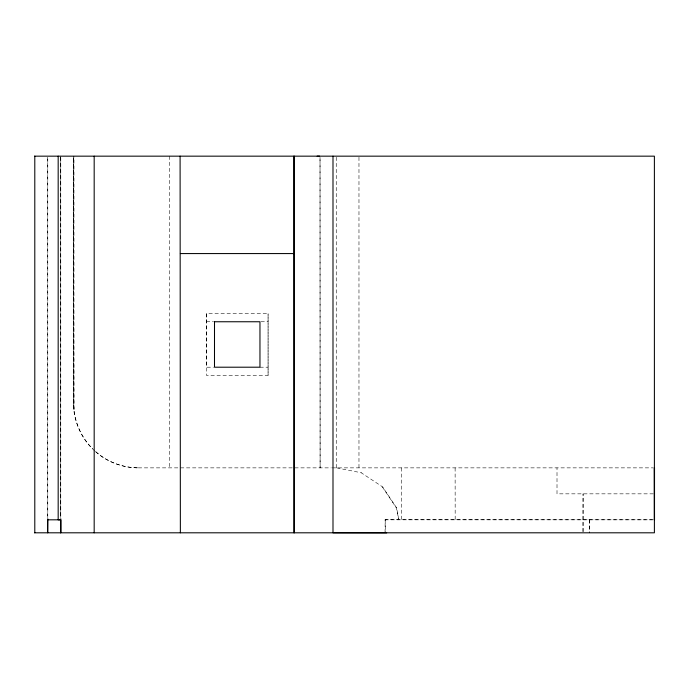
<?xml version="1.0" encoding="UTF-8"?>
<svg xmlns="http://www.w3.org/2000/svg" width="689" height="689" viewBox="0 0 689 689"><rect width="100%" height="100%" fill="white"/><g stroke="black" fill="none" stroke-linecap="round" stroke-linejoin="round"><path stroke-width="0.52" stroke-dasharray="3.44 2.58" d="M47.774 517.689L47.774 157.23M206.39 313.633L206.39 375.324L268.081 375.324L268.081 313.633L206.39 313.633L206.381 367.211L213.487 367.211M268.081 375.324L268.081 313.633M653.336 493.841L557.005 493.841L557.005 467.865M385.056 532.804L385.168 519.747L654.55 519.816M382.343 486.882L396.408 507.948L398.819 519.747M589.612 519.816L589.457 532.804M94.806 450.942C83.343 440.874 76.117 426.439 73.964 411.402L73.413 157.23L73.654 402.927A64.938 64.938 0 0 0 92.67 448.84M95.607 451.648C107.165 462.138 122.763 467.702 138.291 467.865L138.592 467.865A64.938 64.938 0 0 1 95.78 451.743M336.654 467.865L361.501 472.809M206.39 321.754L213.487 321.754M260.976 321.754L268.081 321.754M259.96 367.203L268.081 367.203M138.291 467.865L331.271 467.865M332.193 467.865L653.336 467.865M385.056 519.816L654.429 519.816M398.785 519.756L396.649 507.948L382.576 486.882L361.286 472.809M385.168 519.747L385.358 531.805M73.413 402.927L73.964 409.533L73.964 156.162M455.119 467.865L455.179 519.782M589.577 519.816L589.5 532.804M583.075 531.753L583.075 493.841L582.997 531.753M401.351 467.865L401.36 519.756M358.969 157.238L358.969 467.865M336.249 157.238L336.249 467.865M169.615 156.162L169.623 467.865M73.654 156.162L73.654 402.927M60.658 156.162L60.658 517.663M47.679 157.238L47.679 517.663M60.761 157.23L60.761 517.689L60.77 157.23M320.101 467.865L320.023 157.238L320.101 467.865"/><path stroke-width="1.03" d="M47.774 518.765L47.67 532.804L47.67 519.816L60.666 519.816L60.666 532.804L60.658 519.816M58.177 156.162L58.177 519.816L60.425 519.816M60.761 532.752L60.761 518.765M180.363 532.804L180.096 156.162M654.412 467.865L654.395 519.816M654.524 467.865L654.507 519.816L654.386 467.865M34.794 156.153L34.794 532.752M34.45 156.162L654.386 156.162L654.395 532.804L34.45 532.804M294.1 253.569L180.363 253.569M317.121 156.162L319.567 156.162M386.675 532.847L332.994 532.804L332.994 156.162M94.178 156.162L94.178 532.804M214.503 321.754L214.494 367.211L259.96 367.203L259.96 321.754L214.494 321.754M294.108 532.804L294.039 156.162L294.108 532.804"/></g></svg>
